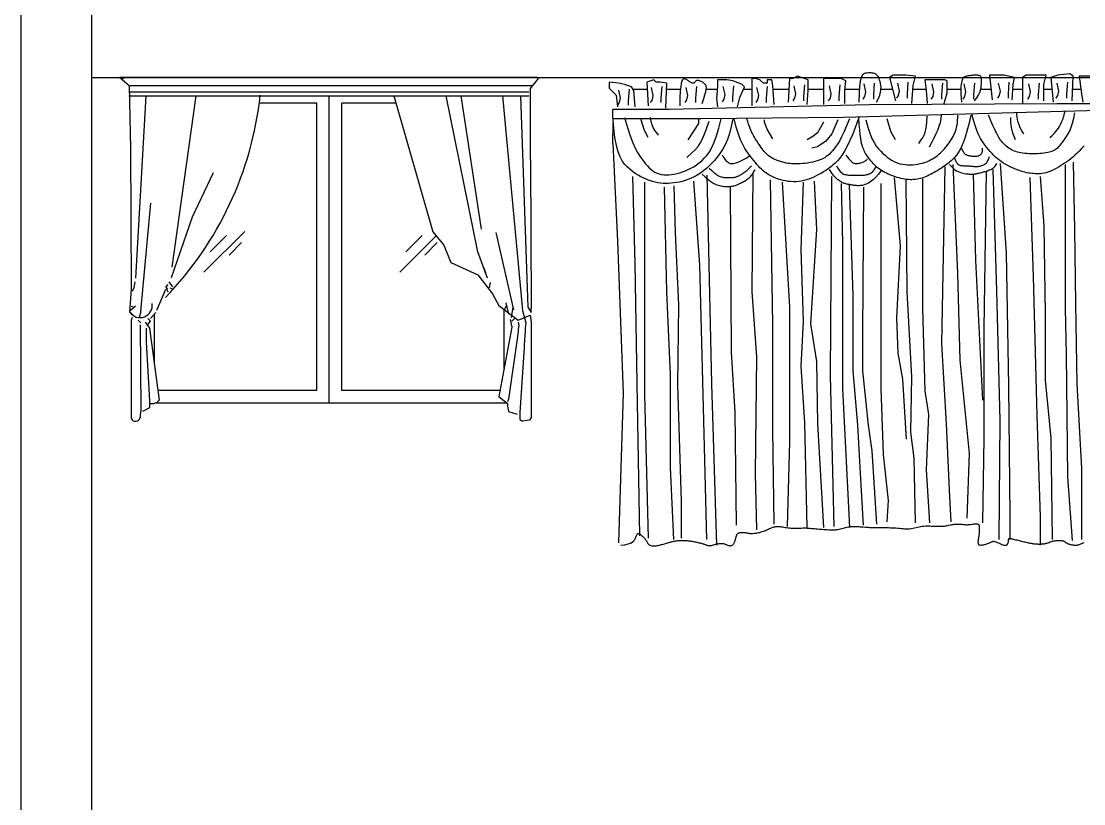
# Model space of a CAD drawing. Header units: inches. Extents: x 8.9 to 51.4, y 16 to 40.8.
# Drawn here: x 30.36 to 35.47, y 24.83 to 28.59 of the extents above; entities that cross this region are included whole.
import ezdxf

# ---------------------------------------------------------------- set-up
doc = ezdxf.new("R2010")
doc.units = ezdxf.units.IN
doc.header["$MEASUREMENT"] = 0
for name, color, linetype in [('02', 2, 'Continuous'), ('1', 1, 'Continuous'), ('4', 4, 'Continuous'), ('kadrbm', 4, 'Continuous')]:
    doc.layers.add(name, color=color, linetype=linetype)

# ---------------------------------------------------------------- blocks, each defined once
blk = doc.blocks.new('kadrbm')
at = {"layer": 'kadrbm', "color": 4}
blk.add_lwpolyline([(0, 0), (0, 24.7972), (21, 24.7972), (21, 0), (0, 0)], close=True, dxfattribs=at)
blk.add_lwpolyline([(20.6631, 0.3257), (20.6631, 24.4603), (0.3369, 24.4603), (0.3369, 0.3257), (20.6631, 0.3257)], dxfattribs=at)

msp = doc.modelspace()

# ---------------------------------------------------------------- linework, layer by layer
at = {"layer": '02'}
for p, q in [((32.8406, 28.3179), (30.8346, 28.3179)), ((30.8346, 28.3179), (30.8797, 28.2784)), ((30.8556, 28.3179), (30.8472, 28.3095)), ((30.8797, 28.2787), (30.8851, 27.9769)), ((32.8061, 28.2648), (32.807, 27.9222)), ((30.959, 28.2296), (30.9104, 27.3538)), ((31.0863, 27.4063), (31.2014, 28.2296)), ((31.7811, 28.1941), (31.5046, 28.1941)), ((31.7811, 26.8141), (31.7811, 28.1941)), ((31.8411, 26.7541), (31.8411, 28.2296)), ((31.9011, 26.8141), (31.9011, 28.1941)), ((32.1613, 28.1941), (31.9011, 28.1941)), ((32.1509, 28.2301), (32.339, 27.5762)), ((32.5544, 27.4801), (32.4031, 28.2296)), ((32.4733, 28.2296), (32.5712, 27.5896)), ((32.6736, 28.2296), (32.7691, 27.1981)), ((32.7591, 28.2296), (32.7943, 27.2149)), ((30.8861, 27.981), (30.8893, 27.3033)), ((32.8083, 27.9224), (32.8112, 27.2107)), ((31.184, 27.6485), (31.285, 27.8609)), ((30.9356, 27.1939), (30.9838, 27.7137)), ((31.083, 27.358), (31.184, 27.6485)), ((31.2388, 27.3821), (31.4344, 27.5776)), ((32.339, 27.5762), (32.3916, 27.5123)), ((32.727, 27.2023), (32.6428, 27.5727)), ((31.2689, 27.4799), (31.3466, 27.5581)), ((31.3592, 27.4648), (31.4194, 27.525)), ((32.1794, 27.3821), (32.3546, 27.5572)), ((32.2095, 27.4799), (32.2872, 27.5581)), ((32.2998, 27.4648), (32.3601, 27.525)), ((32.3916, 27.5123), (32.4255, 27.4296)), ((32.6007, 27.3538), (32.5544, 27.4801)), ((32.4255, 27.4296), (32.5544, 27.3707)), ((32.5544, 27.3707), (32.6259, 27.2781)), ((32.5838, 27.4044), (32.5923, 27.3791)), ((30.9061, 27.337), (30.9019, 27.3075)), ((31.0577, 27.3117), (31.0661, 27.3244)), ((31.0703, 27.337), (31.0872, 27.3117)), ((32.6133, 27.3328), (32.6091, 27.3075)), ((30.8893, 27.3033), (30.8809, 27.1896)), ((30.9019, 27.3075), (30.8935, 27.2907)), ((31.0535, 27.2991), (31.0114, 27.1981)), ((31.0661, 27.2865), (31.0577, 27.3117)), ((31.0577, 27.3117), (31.0619, 27.3033)), ((31.0745, 27.3075), (31.0872, 27.3033)), ((32.6259, 27.2781), (32.6554, 27.2233)), ((30.9104, 27.2191), (30.8851, 27.1981)), ((30.8893, 27.2191), (30.9019, 27.2149)), ((32.6554, 27.2233), (32.748, 27.1518)), ((32.6933, 27.2233), (32.6807, 27.2023)), ((32.6891, 27.236), (32.7017, 27.1812)), ((32.7228, 27.2149), (32.7143, 27.1644)), ((32.7943, 27.2149), (32.8112, 27.1896)), ((30.8851, 27.1896), (30.8977, 27.177)), ((30.8935, 27.1644), (30.8893, 27.1518)), ((30.9356, 27.1939), (30.9272, 27.1644)), ((31.0072, 27.1896), (30.9819, 27.1602)), ((31.0011, 26.9394), (31.0011, 27.1826)), ((32.6811, 26.921), (32.6811, 27.2035)), ((32.748, 27.1518), (32.807, 27.177)), ((32.7691, 27.1981), (32.7859, 27.1391)), ((32.807, 27.177), (32.8112, 27.1433)), ((32.8112, 27.1896), (32.8112, 27.2107)), ((30.8893, 27.1518), (30.8893, 26.6803)), ((30.923, 27.1518), (30.9356, 27.1391)), ((30.9314, 27.1307), (30.9356, 26.7181)), ((30.9567, 27.1433), (30.9777, 27.1139)), ((30.9609, 27.1139), (30.9609, 27.0465)), ((30.9651, 27.1265), (30.9819, 27.1476)), ((30.9819, 27.1476), (30.9693, 27.1602)), ((30.9777, 27.1139), (31.024, 26.7687)), ((32.7185, 27.1181), (32.6554, 26.7855)), ((32.7101, 27.156), (32.7185, 27.1181)), ((32.7312, 27.1602), (32.7185, 27.1476)), ((32.748, 27.1433), (32.7522, 27.1265)), ((32.7522, 27.1265), (32.748, 27.1097)), ((32.7859, 27.1391), (32.7817, 27.1139)), ((32.7817, 27.1139), (32.7817, 27.1012)), ((32.8112, 27.1433), (32.8112, 26.6845)), ((32.748, 27.097), (32.7017, 26.7729)), ((32.748, 27.1097), (32.748, 27.097)), ((32.7817, 27.1012), (32.7775, 27.0339)), ((30.9609, 27.0465), (30.9777, 26.7645)), ((32.7775, 27.0213), (32.7564, 26.7097)), ((32.7775, 27.0339), (32.7775, 27.0213)), ((31.7811, 26.8141), (31.0179, 26.8141)), ((32.6608, 26.8141), (31.9011, 26.8141)), ((30.9777, 26.7645), (30.9777, 26.7308)), ((31.0114, 26.756), (30.9988, 26.7518)), ((31.024, 26.7687), (31.0114, 26.756)), ((32.6554, 26.7855), (32.6975, 26.7518)), ((32.7017, 26.7729), (32.6975, 26.7602)), ((30.9356, 26.7181), (30.9314, 26.6971)), ((30.9777, 26.7308), (30.944, 26.7139)), ((30.9819, 26.7518), (30.9988, 26.7518)), ((32.6947, 26.7541), (31.0055, 26.7541)), ((32.6975, 26.7518), (32.6975, 26.7392)), ((32.6975, 26.7392), (32.7017, 26.7139)), ((32.7017, 26.7139), (32.7438, 26.7013)), ((32.7564, 26.7097), (32.7564, 26.6761)), ((30.9314, 26.6971), (30.9314, 26.6845)), ((32.7564, 26.6761), (32.7691, 26.6676)), ((32.8027, 26.6718), (32.7691, 26.6676)), ((32.8112, 26.6845), (32.8027, 26.6718))]:
    msp.add_line(p, q, dxfattribs=at)
for points in [[(32.8444, 28.3127), (32.8051, 28.2638)], [(34.4091, 28.2864), (34.4176, 28.2481), (34.4133, 28.2268), (34.4048, 28.2141)], [(34.4601, 28.2906), (34.4559, 28.2353), (34.4559, 28.2141)], [(34.5708, 28.2906), (34.5793, 28.2523), (34.575, 28.2311), (34.5665, 28.2183)], [(34.6218, 28.2949), (34.6176, 28.2396), (34.6176, 28.2183)], [(34.7367, 28.2864), (34.7452, 28.2481), (34.741, 28.2268), (34.7324, 28.2141)], [(34.7878, 28.2906), (34.7835, 28.2353), (34.7835, 28.2141)], [(34.8899, 28.2864), (34.8984, 28.2481), (34.8941, 28.2268), (34.8856, 28.2141)], [(34.9409, 28.2906), (34.9367, 28.2353), (34.9367, 28.2141)], [(35.0558, 28.2906), (35.0643, 28.2523), (35.0601, 28.2311), (35.0516, 28.2183)], [(35.1069, 28.2949), (35.1026, 28.2396), (35.1026, 28.2183)], [(35.2005, 28.2864), (35.209, 28.2481), (35.2047, 28.2268), (35.1962, 28.2141)], [(35.2515, 28.2906), (35.2473, 28.2353), (35.2473, 28.2141)], [(35.3366, 28.2906), (35.3451, 28.2523), (35.3409, 28.2311), (35.3324, 28.2183)], [(35.3877, 28.2949), (35.3834, 28.2396), (35.3834, 28.2183)], [(30.8784, 28.2492), (32.8006, 28.2492)], [(30.8835, 28.2784), (32.8168, 28.2784)], [(33.2305, 28.2566), (33.239, 28.2183), (33.2347, 28.1971), (33.2262, 28.1843)], [(33.2815, 28.2608), (33.2773, 28.2056), (33.2773, 28.1843)], [(33.3009, 28.2613), (33.3686, 28.2613)], [(33.3879, 28.2694), (33.3964, 28.2311), (33.3922, 28.2098), (33.3836, 28.1971)], [(33.439, 28.2736), (33.4347, 28.2183), (33.4347, 28.1971)], [(33.4618, 28.2613), (33.5282, 28.2613)], [(33.5538, 28.2694), (33.5624, 28.2311), (33.5581, 28.2098), (33.5496, 28.1971)], [(33.6049, 28.2736), (33.6006, 28.2183), (33.6006, 28.1971)], [(33.6522, 28.2613), (33.7055, 28.2613)], [(33.7325, 28.2736), (33.7411, 28.2353), (33.7368, 28.2141), (33.7283, 28.2013)], [(33.7836, 28.2779), (33.7793, 28.2226), (33.7793, 28.2013)], [(33.8318, 28.2613), (33.8708, 28.2613)], [(33.8942, 28.2694), (33.9027, 28.2311), (33.8985, 28.2098), (33.89, 28.1971)], [(33.9453, 28.2736), (33.941, 28.2183), (33.941, 28.1971)], [(33.9737, 28.2613), (34.0494, 28.2613)], [(34.0729, 28.2779), (34.0814, 28.2396), (34.0772, 28.2183), (34.0687, 28.2056)], [(34.124, 28.2821), (34.1197, 28.2268), (34.1197, 28.2056)], [(34.1425, 28.2613), (34.2161, 28.2613)], [(34.2431, 28.2779), (34.2516, 28.2396), (34.2474, 28.2183), (34.2389, 28.2056)], [(34.2942, 28.2821), (34.2899, 28.2268), (34.2899, 28.2056)], [(34.3187, 28.2613), (34.3879, 28.2613)], [(34.4921, 28.2613), (34.5473, 28.2613)], [(34.6452, 28.2613), (34.708, 28.2613)], [(34.8105, 28.2613), (34.8754, 28.2613)], [(34.9713, 28.2613), (35.0208, 28.2613)], [(35.1258, 28.2613), (35.1728, 28.2613)], [(35.2747, 28.2613), (35.314, 28.2613)], [(35.4132, 28.2613), (35.4528, 28.2613)], [(30.8784, 28.2296), (32.8006, 28.2296)], [(34.7256, 27.9841), (34.7361, 28.005), (34.7464, 28.0254), (34.7559, 28.0453), (34.7645, 28.0647), (34.7717, 28.0835), (34.7773, 28.1018), (34.7809, 28.1196), (34.7822, 28.1368)], [(35.1785, 28.0463), (35.1689, 28.0611), (35.1612, 28.0757), (35.1553, 28.09), (35.1509, 28.1036), (35.1478, 28.1164), (35.1458, 28.1282), (35.1448, 28.1389), (35.1445, 28.1481)], [(35.303, 28.0293), (35.3147, 28.0395), (35.3245, 28.0491), (35.3327, 28.0579), (35.3394, 28.0663), (35.345, 28.0741), (35.3496, 28.0816), (35.3534, 28.0888), (35.3568, 28.0958), (35.3598, 28.1026), (35.3627, 28.1094), (35.3653, 28.1163), (35.3677, 28.1232), (35.3701, 28.1303), (35.3723, 28.1378), (35.3745, 28.1456), (35.3766, 28.1538)], [(33.3726, 28.0293), (33.3556, 28.0633), (33.3386, 28.1198)], [(33.4236, 28.0406), (33.4142, 28.0519), (33.407, 28.0611), (33.4016, 28.069), (33.3974, 28.0767), (33.394, 28.0852), (33.3909, 28.0955), (33.3877, 28.1086), (33.3839, 28.1255)], [(33.5594, 27.9331), (33.5819, 27.9539), (33.5993, 27.9709), (33.6129, 27.9861), (33.6238, 28.0017), (33.6334, 28.0197), (33.643, 28.0421), (33.6538, 28.0711), (33.667, 28.1085)], [(33.5651, 28.018), (33.616, 28.0972), (33.616, 28.1198)], [(33.9727, 28.0237), (33.9444, 28.0689), (33.933, 28.1029), (33.933, 28.1142)], [(34.2161, 28.1029), (34.1878, 28.052), (34.1651, 28.035), (34.1368, 28.018)], [(34.284, 28.1142), (34.2557, 28.0463), (34.2274, 28.0123), (34.1878, 27.9841), (34.1595, 27.9784)], [(34.5614, 28.018), (34.5388, 28.0576), (34.5218, 28.1198)], [(34.6746, 28.001), (34.6858, 28.018), (34.6944, 28.0317), (34.7006, 28.0437), (34.7051, 28.0555), (34.7082, 28.0686), (34.7105, 28.0846), (34.7123, 28.1049), (34.7143, 28.1312)], [(35.1388, 28.018), (35.1314, 28.0345), (35.1257, 28.0499), (35.1217, 28.0644), (35.119, 28.0781), (35.1174, 28.091), (35.1165, 28.1031), (35.1162, 28.1146), (35.1162, 28.1255)], [(33.8594, 27.9388), (33.8456, 27.9309), (33.8337, 27.9243), (33.8234, 27.9188), (33.8145, 27.9143), (33.8068, 27.9107), (33.8001, 27.908), (33.7942, 27.9059), (33.7887, 27.9044), (33.7835, 27.9034), (33.7786, 27.9029), (33.7739, 27.903), (33.7694, 27.9036), (33.7651, 27.9048), (33.761, 27.9067), (33.7571, 27.9092), (33.7533, 27.9124), (33.7497, 27.9162), (33.7462, 27.9206), (33.7428, 27.9252), (33.7397, 27.9298), (33.7367, 27.9343), (33.734, 27.9384), (33.7315, 27.9418), (33.7292, 27.9444)], [(34.3236, 27.9444), (34.3315, 27.9347), (34.3382, 27.9267), (34.3441, 27.9203), (34.3492, 27.9152), (34.3538, 27.9113), (34.3581, 27.9084), (34.3623, 27.9065), (34.3666, 27.9053), (34.3711, 27.9047), (34.3759, 27.9046), (34.3809, 27.905), (34.3859, 27.9057), (34.3909, 27.9068), (34.3959, 27.9082), (34.4007, 27.9097), (34.4053, 27.9114), (34.4095, 27.9133), (34.4134, 27.9151), (34.4169, 27.9171), (34.4198, 27.9191), (34.4222, 27.9212), (34.424, 27.9232), (34.4252, 27.9254), (34.4255, 27.9275)], [(34.8445, 27.9331), (34.8487, 27.9218), (34.853, 27.913), (34.8572, 27.9065), (34.8616, 27.9018), (34.8659, 27.8987), (34.8703, 27.8967), (34.8748, 27.8956), (34.8794, 27.8949), (34.884, 27.8945), (34.8887, 27.8941), (34.8935, 27.8938), (34.8984, 27.8936), (34.9032, 27.8934), (34.9082, 27.8931), (34.9131, 27.8929), (34.918, 27.8926), (34.923, 27.8922), (34.928, 27.8918), (34.9329, 27.8913), (34.9379, 27.8909), (34.9428, 27.8906), (34.9478, 27.8905), (34.9527, 27.8905), (34.9577, 27.8907), (34.9626, 27.8912), (34.9675, 27.8919), (34.9723, 27.893), (34.977, 27.8943), (34.9815, 27.896), (34.9858, 27.898), (34.9898, 27.9003), (34.9935, 27.903), (34.9969, 27.906), (35, 27.9093), (35.0027, 27.9131), (35.0053, 27.9173), (35.0077, 27.922), (35.01, 27.9271), (35.0122, 27.9327), (35.0143, 27.9388)], [(34.8784, 27.9784), (34.8825, 27.9689), (34.8864, 27.9616), (34.8901, 27.956), (34.8936, 27.9519), (34.8969, 27.9491), (34.9001, 27.9472), (34.9032, 27.9459), (34.9063, 27.9449), (34.9092, 27.9441), (34.9122, 27.9432), (34.9152, 27.9425), (34.9182, 27.9418), (34.9213, 27.9412), (34.9245, 27.9406), (34.9278, 27.9401), (34.9313, 27.9397), (34.9349, 27.9394), (34.9386, 27.9392), (34.9424, 27.9392), (34.9462, 27.9393), (34.95, 27.9395), (34.9537, 27.94), (34.9572, 27.9407), (34.9605, 27.9416), (34.9636, 27.9428), (34.9663, 27.9442), (34.9689, 27.9459), (34.9711, 27.9478), (34.9731, 27.9499), (34.9748, 27.9522), (34.9763, 27.9546), (34.9775, 27.9572), (34.9784, 27.9599), (34.9791, 27.9627), (34.9796, 27.9655), (34.98, 27.9683), (34.9802, 27.9711), (34.9803, 27.9737), (34.9803, 27.9761), (34.9803, 27.9784)], [(33.667, 27.8822), (33.6788, 27.8708), (33.689, 27.8617), (33.6978, 27.8546), (33.7054, 27.8493), (33.7119, 27.8455), (33.7177, 27.8428), (33.723, 27.841), (33.7278, 27.8398), (33.7325, 27.8388), (33.7371, 27.8381), (33.7416, 27.8376), (33.7459, 27.8373), (33.7502, 27.8371), (33.7543, 27.837), (33.7583, 27.8369), (33.7623, 27.8369), (33.7661, 27.8369), (33.7699, 27.837), (33.7735, 27.837), (33.7771, 27.8372), (33.7806, 27.8374), (33.784, 27.8377), (33.7873, 27.8382), (33.7906, 27.8388), (33.7937, 27.8396), (33.7968, 27.8406), (33.7998, 27.8417), (33.8028, 27.843), (33.8058, 27.8443), (33.8089, 27.8459), (33.812, 27.8475), (33.8151, 27.8492), (33.8183, 27.851), (33.8216, 27.8529), (33.8251, 27.855), (33.8285, 27.8572), (33.8321, 27.8596), (33.8358, 27.8622), (33.8396, 27.865), (33.8434, 27.8681), (33.8473, 27.8714), (33.8513, 27.8748), (33.8551, 27.8784), (33.8589, 27.8819), (33.8624, 27.8852), (33.8656, 27.8884), (33.8684, 27.8912), (33.8708, 27.8935)], [(34.2784, 27.8935), (34.2846, 27.8821), (34.2906, 27.873), (34.2963, 27.8659), (34.3019, 27.8606), (34.3072, 27.8568), (34.3124, 27.8541), (34.3174, 27.8523), (34.3222, 27.8511), (34.3269, 27.8502), (34.3315, 27.8495), (34.336, 27.849), (34.3405, 27.8486), (34.3448, 27.8484), (34.3491, 27.8483), (34.3534, 27.8483), (34.3576, 27.8483), (34.3619, 27.8483), (34.3661, 27.8483), (34.3704, 27.8483), (34.3746, 27.8483), (34.3788, 27.8483), (34.3831, 27.8483), (34.3873, 27.8483), (34.3916, 27.8483), (34.3958, 27.8483), (34.4001, 27.8483), (34.4045, 27.8485), (34.4089, 27.8488), (34.4135, 27.8493), (34.4182, 27.85), (34.4232, 27.8511), (34.4284, 27.8525), (34.4338, 27.8543), (34.4394, 27.8567), (34.445, 27.8599), (34.4507, 27.864), (34.4562, 27.8692), (34.4614, 27.8758), (34.4663, 27.8838), (34.4708, 27.8935)], [(34.7992, 27.8879), (34.7822, 27.0392), (34.8048, 26.6544), (34.8218, 26.3036), (34.8275, 26.1848)], [(34.8218, 27.8992), (34.8303, 27.8895), (34.8387, 27.8814), (34.8471, 27.8749), (34.8553, 27.8697), (34.8633, 27.8655), (34.8712, 27.8624), (34.8787, 27.86), (34.886, 27.8582), (34.8929, 27.8568), (34.8994, 27.8557), (34.9055, 27.855), (34.9111, 27.8544), (34.9162, 27.8541), (34.9209, 27.854), (34.9249, 27.8539), (34.9284, 27.8539), (34.9313, 27.8539), (34.9337, 27.8539), (34.9357, 27.854), (34.9375, 27.854), (34.9391, 27.8541), (34.9408, 27.8543), (34.9425, 27.8545), (34.9445, 27.8549), (34.9468, 27.8553), (34.9494, 27.8557), (34.9523, 27.8563), (34.9556, 27.857), (34.959, 27.8577), (34.9628, 27.8586), (34.9667, 27.8595), (34.9709, 27.8605), (34.9752, 27.8616), (34.9797, 27.8628), (34.9843, 27.8641), (34.9891, 27.8655), (34.994, 27.8669), (34.9989, 27.8685), (35.004, 27.8701), (35.0091, 27.8718), (35.0142, 27.8737), (35.0194, 27.8758), (35.0245, 27.8784), (35.0296, 27.8816), (35.0345, 27.8857), (35.0393, 27.8908), (35.0439, 27.8971), (35.0483, 27.9048)], [(34.9067, 26.2018), (34.918, 26.5129), (34.8728, 26.9599), (34.8614, 27.3786), (34.8388, 27.8992)], [(35.0652, 27.9048), (35.0935, 27.4748), (35.1049, 26.8355), (35.1105, 26.2131), (35.1105, 26.0999)], [(35.3766, 27.8992), (35.3766, 27.2089), (35.3822, 26.9882), (35.3879, 26.3998), (35.4106, 26.0942)], [(35.4162, 27.9105), (35.4219, 27.588), (35.4275, 27.2315), (35.4332, 26.8468), (35.4558, 26.4394), (35.4558, 26.0999)], [(33.333, 26.1169), (33.3217, 26.7562), (33.3103, 27.4239), (33.299, 27.8426)], [(33.633, 27.8539), (33.647, 27.8405), (33.6593, 27.8296), (33.6702, 27.821), (33.6798, 27.8144), (33.6884, 27.8093), (33.6961, 27.8056), (33.7032, 27.8028), (33.7099, 27.8006), (33.7163, 27.7988), (33.7226, 27.7973), (33.7286, 27.7961), (33.7344, 27.7952), (33.74, 27.7944), (33.7454, 27.7939), (33.7506, 27.7937), (33.7557, 27.7936), (33.7605, 27.7937), (33.7652, 27.7939), (33.7698, 27.7944), (33.7743, 27.795), (33.7787, 27.7958), (33.783, 27.7967), (33.7873, 27.7979), (33.7915, 27.7992), (33.7958, 27.8007), (33.8, 27.8024), (33.8043, 27.8042), (33.8086, 27.8062), (33.813, 27.8083), (33.8174, 27.8105), (33.8219, 27.8128), (33.8264, 27.8153), (33.8311, 27.8178), (33.8358, 27.8204), (33.8404, 27.8232), (33.8451, 27.8262), (33.8497, 27.8293), (33.8542, 27.8327), (33.8586, 27.8363), (33.8628, 27.8402), (33.8667, 27.8445), (33.8704, 27.8489), (33.8739, 27.8535), (33.8772, 27.8582), (33.8802, 27.8629), (33.883, 27.8676), (33.8855, 27.8722), (33.8878, 27.8765)], [(33.6557, 27.8483), (33.6783, 26.8468), (33.7009, 26.0716)], [(33.8764, 27.8596), (33.8708, 27.2881), (33.8934, 26.9769), (33.8878, 26.4168), (33.8934, 26.1452)], [(34.4935, 27.8709), (34.4794, 27.8536), (34.4668, 27.8396), (34.4555, 27.8285), (34.4454, 27.82), (34.4363, 27.8135), (34.4282, 27.8088), (34.4209, 27.8054), (34.4142, 27.803), (34.4081, 27.8011), (34.4025, 27.7997), (34.3972, 27.7988), (34.3923, 27.7982), (34.3876, 27.7979), (34.3832, 27.7978), (34.3789, 27.798), (34.3746, 27.7983), (34.3704, 27.7987), (34.3661, 27.7991), (34.3619, 27.7997), (34.3577, 27.8003), (34.3536, 27.8009), (34.3495, 27.8016), (34.3455, 27.8023), (34.3416, 27.803), (34.3377, 27.8037), (34.334, 27.8044), (34.3302, 27.8052), (34.3266, 27.8061), (34.323, 27.807), (34.3194, 27.808), (34.3159, 27.8092), (34.3123, 27.8105), (34.3088, 27.812), (34.3052, 27.8137), (34.3017, 27.8156), (34.2981, 27.8177), (34.2944, 27.8201), (34.2907, 27.8226), (34.2869, 27.8254), (34.2831, 27.8285), (34.2791, 27.8318), (34.275, 27.8356), (34.2708, 27.8399), (34.2662, 27.8451), (34.2614, 27.8511), (34.2561, 27.8583), (34.2505, 27.8667), (34.2444, 27.8765)], [(34.267, 26.1621), (34.2501, 26.8864), (34.2557, 27.8426)], [(34.5557, 27.8369), (34.5841, 27.5088), (34.5671, 27.1636), (34.5727, 26.9939), (34.5954, 26.8694), (34.6124, 26.5808)], [(34.6916, 27.8313), (34.6916, 27.2089), (34.7029, 26.8128), (34.7199, 26.6997), (34.7086, 26.4337), (34.7256, 26.1791)], [(34.935, 27.8539), (34.9464, 27.4409), (34.9803, 26.7676)], [(34.9973, 27.8652), (34.986, 27.1127), (34.986, 26.5865), (34.9803, 26.1791)], [(35.0596, 26.0999), (35.0652, 26.6714), (35.0483, 27.2938), (35.0313, 27.8765)], [(35.2068, 27.8369), (35.2237, 27.3617), (35.2407, 26.694), (35.2577, 26.2074), (35.2577, 26.0716)], [(35.2577, 27.8426), (35.2747, 27.605), (35.2804, 27.1806), (35.2804, 26.8637), (35.3087, 26.5865), (35.3143, 26.0999)], [(33.3556, 27.8143), (33.3556, 26.7959), (33.3726, 26.1056)], [(33.4971, 26.0999), (33.4802, 26.445), (33.4802, 26.892), (33.4632, 27.2881), (33.4519, 27.7917)], [(33.4971, 27.7973), (33.5028, 27.571), (33.5198, 27.2259), (33.5141, 26.8411), (33.5311, 26.281), (33.5311, 26.1056)], [(33.6557, 26.0999), (33.6387, 26.7336), (33.6217, 27.4182), (33.5934, 27.82)], [(33.7972, 26.1678), (33.7915, 26.711), (33.7745, 26.9995), (33.7689, 27.7917)], [(33.9783, 26.1735), (33.9727, 26.6261), (33.9727, 27.1297), (33.9613, 27.8256)], [(34.018, 27.8143), (34.0519, 27.2146), (34.0519, 26.5695), (34.0406, 26.1621)], [(34.1368, 26.1565), (34.1255, 26.6601), (34.1085, 26.9316), (34.1199, 27.1467), (34.1085, 27.4918), (34.1199, 27.8143)], [(34.1708, 27.82), (34.1821, 27.588), (34.1538, 27.1353), (34.1821, 26.9543), (34.1878, 26.6544), (34.2161, 26.1565)], [(34.301, 27.8087), (34.3067, 27.5201), (34.3067, 26.8241), (34.3406, 26.1565)], [(34.4086, 26.1678), (34.3972, 26.3602), (34.3803, 26.6487), (34.3576, 26.909), (34.3576, 27.2711), (34.3406, 27.803)], [(34.4086, 27.7917), (34.4029, 27.0844), (34.4029, 26.909), (34.4312, 26.6487), (34.4482, 26.5243), (34.4708, 26.1735)], [(34.5218, 26.1848), (34.5274, 26.2866), (34.5048, 26.5073), (34.4935, 26.8241), (34.4935, 27.8087)], [(34.6576, 26.1791), (34.652, 26.4903), (34.635, 26.6148), (34.6407, 26.8807), (34.618, 27.2881), (34.6124, 27.8256)]]:
    msp.add_lwpolyline(points, dxfattribs=at)
for centre, radius, start, end in [((29.8648, 28.4115), 1.6541, 315.9396, 353.7791), ((30.9314, 27.2233), 0.0589, 213.6901, 8.1301), ((30.9097, 26.6885), 0.022, 201.9711, 349.4501)]:
    msp.add_arc(centre, radius, start, end, dxfattribs=at)
at = {"layer": '1'}
for points in [[(34.4708, 28.1991), (34.4799, 28.2171), (34.4862, 28.2332), (34.4901, 28.2475), (34.4921, 28.2602), (34.4924, 28.2715), (34.4915, 28.2814), (34.4899, 28.2902), (34.4878, 28.2981), (34.4857, 28.3051), (34.4835, 28.3114), (34.4811, 28.3169), (34.4786, 28.3218), (34.4758, 28.326), (34.4727, 28.3295), (34.4692, 28.3325), (34.4652, 28.3349), (34.4607, 28.3367), (34.4557, 28.3381), (34.4503, 28.339), (34.4447, 28.3395), (34.4387, 28.3395), (34.4325, 28.3392), (34.4262, 28.3386), (34.4199, 28.3377), (34.4135, 28.3363), (34.4074, 28.3331), (34.4017, 28.3269), (34.3965, 28.3161), (34.3922, 28.2994), (34.3888, 28.2752), (34.3867, 28.2423), (34.3859, 28.1991)], [(33.3103, 28.1764), (33.3047, 28.2556), (33.2934, 28.2726), (33.2594, 28.2839), (33.2311, 28.2896), (33.1858, 28.2952), (33.1858, 28.267), (33.2198, 28.233), (33.2254, 28.1764)], [(33.4575, 28.1708), (33.4632, 28.2896), (33.4292, 28.2952), (33.4122, 28.2952), (33.4009, 28.3066), (33.3669, 28.2952), (33.3726, 28.1821)], [(33.633, 28.1934), (33.6405, 28.2163), (33.646, 28.2346), (33.6498, 28.2488), (33.652, 28.2597), (33.6528, 28.2678), (33.6525, 28.2738), (33.6512, 28.2783), (33.649, 28.282), (33.6463, 28.2855), (33.643, 28.2887), (33.6394, 28.2917), (33.6355, 28.2944), (33.6315, 28.2968), (33.6274, 28.2989), (33.6235, 28.3006), (33.6198, 28.3019), (33.6164, 28.3027), (33.6134, 28.3031), (33.6107, 28.3032), (33.6082, 28.3029), (33.6061, 28.3023), (33.6041, 28.3015), (33.6024, 28.3003), (33.6009, 28.299), (33.5996, 28.2975), (33.5984, 28.296), (33.5972, 28.2944), (33.596, 28.2929), (33.5947, 28.2916), (33.5932, 28.2905), (33.5916, 28.2898), (33.5896, 28.2896), (33.5873, 28.2898), (33.5847, 28.2906), (33.5819, 28.2917), (33.579, 28.2931), (33.576, 28.2948), (33.5729, 28.2968), (33.5699, 28.2988), (33.567, 28.3009), (33.5642, 28.303), (33.5616, 28.305), (33.559, 28.3069), (33.5565, 28.3085), (33.5539, 28.3098), (33.5512, 28.3107), (33.5483, 28.311), (33.5453, 28.3108), (33.542, 28.3097), (33.5386, 28.3068), (33.5353, 28.3008), (33.5322, 28.2905), (33.5295, 28.2747), (33.5274, 28.2521), (33.526, 28.2217), (33.5255, 28.1821)], [(33.8028, 28.1764), (33.8142, 28.2217), (33.8368, 28.2726), (33.8255, 28.2839), (33.7972, 28.2952), (33.7802, 28.3009), (33.7519, 28.3066), (33.7066, 28.3066), (33.7066, 28.2726), (33.7009, 28.216), (33.7066, 28.1764)], [(33.9783, 28.1877), (33.9727, 28.2783), (33.967, 28.3066), (33.9444, 28.3066), (33.9444, 28.2896), (33.9274, 28.2896), (33.9104, 28.3066), (33.8878, 28.3122), (33.8708, 28.3122), (33.8708, 28.1821)], [(34.1368, 28.1877), (34.1425, 28.2556), (34.1425, 28.3066), (34.1085, 28.3179), (34.0915, 28.3235), (34.0689, 28.3122), (34.0519, 28.3122), (34.0463, 28.1991)], [(34.318, 28.1934), (34.318, 28.2556), (34.3236, 28.3009), (34.301, 28.3122), (34.2161, 28.3122), (34.2161, 28.1877)], [(34.6407, 28.1934), (34.6463, 28.2783), (34.6576, 28.3235), (34.6124, 28.3292), (34.5501, 28.3292), (34.5331, 28.3179), (34.5614, 28.2047)], [(34.7935, 28.1877), (34.8105, 28.2443), (34.8105, 28.3009), (34.7992, 28.3066), (34.7029, 28.3066), (34.7086, 28.2556), (34.7143, 28.1934)], [(34.9407, 28.2047), (34.9519, 28.2192), (34.9603, 28.2328), (34.9664, 28.2455), (34.9704, 28.2574), (34.9729, 28.2682), (34.9741, 28.2781), (34.9746, 28.287), (34.9747, 28.2948), (34.9746, 28.3015), (34.9746, 28.3072), (34.9743, 28.312), (34.9738, 28.3159), (34.973, 28.3192), (34.9719, 28.3218), (34.9702, 28.3238), (34.9681, 28.3254), (34.9653, 28.3267), (34.962, 28.3276), (34.9582, 28.3282), (34.954, 28.3286), (34.9495, 28.3288), (34.9448, 28.3287), (34.94, 28.3286), (34.935, 28.3283), (34.9301, 28.3279), (34.9252, 28.3274), (34.9204, 28.3268), (34.9157, 28.3261), (34.9112, 28.3254), (34.9069, 28.3245), (34.9029, 28.3236), (34.8992, 28.3226), (34.8958, 28.3215), (34.8928, 28.3201), (34.89, 28.3184), (34.8876, 28.3162), (34.8853, 28.3134), (34.8833, 28.3099), (34.8815, 28.3054), (34.8798, 28.3), (34.8783, 28.2933), (34.877, 28.2854), (34.876, 28.2759), (34.8754, 28.2647), (34.8753, 28.2516), (34.8757, 28.2364), (34.8767, 28.219), (34.8784, 28.1991)], [(35.1218, 28.2104), (35.1275, 28.2839), (35.1332, 28.3179), (35.0822, 28.3292), (35.0143, 28.3292), (35.0256, 28.2104)], [(35.2747, 28.2047), (35.2747, 28.2839), (35.286, 28.3292), (35.1898, 28.3292), (35.1728, 28.3179), (35.1728, 28.1934)], [(35.4106, 28.2047), (35.4162, 28.3235), (35.3992, 28.3349), (35.3426, 28.3292), (35.3087, 28.3179), (35.32, 28.1991)], [(35.5464, 28.1877), (35.5521, 28.2443), (35.586, 28.3179), (35.5691, 28.3235), (35.4445, 28.3235), (35.4558, 28.2387), (35.4615, 28.1991)], [(33.2084, 28.1651), (33.4745, 28.1651), (34.4369, 28.1877), (35.337, 28.1934), (35.5408, 28.1934)], [(33.2028, 28.1312), (33.2031, 28.166), (33.2084, 28.1651)], [(35.5408, 28.1595), (34.3123, 28.1255), (33.6273, 28.1198), (33.2028, 28.1198)], [(34.9237, 28.1368), (34.9136, 28.0942), (34.9044, 28.0592), (34.896, 28.0307), (34.8883, 28.0079), (34.8811, 27.9897), (34.8744, 27.9753), (34.8678, 27.9637), (34.8614, 27.9539), (34.8551, 27.9451), (34.8486, 27.9371), (34.8421, 27.9298), (34.8355, 27.923), (34.8287, 27.9167), (34.8216, 27.9106), (34.8143, 27.9049), (34.8067, 27.8992), (34.7988, 27.8935), (34.7905, 27.8879), (34.7821, 27.8824), (34.7735, 27.8769), (34.7648, 27.8716), (34.756, 27.8664), (34.7474, 27.8615), (34.7388, 27.8567), (34.7304, 27.8523), (34.7221, 27.8481), (34.714, 27.8442), (34.7059, 27.8407), (34.6978, 27.8375), (34.6898, 27.8347), (34.6818, 27.8323), (34.6737, 27.8303), (34.6655, 27.8288), (34.6572, 27.8277), (34.6489, 27.827), (34.6404, 27.8267), (34.6319, 27.8268), (34.6233, 27.8273), (34.6146, 27.8282), (34.6058, 27.8294), (34.5969, 27.831), (34.5879, 27.8329), (34.579, 27.8351), (34.57, 27.8377), (34.5611, 27.8404), (34.5523, 27.8435), (34.5436, 27.8467), (34.535, 27.8501), (34.5266, 27.8538), (34.5184, 27.8576), (34.5104, 27.8616), (34.5026, 27.8659), (34.495, 27.8705), (34.4876, 27.8753), (34.4805, 27.8805), (34.4737, 27.886), (34.4671, 27.8918), (34.4608, 27.8979), (34.4547, 27.9042), (34.449, 27.9106), (34.4436, 27.9171), (34.4385, 27.9235), (34.4337, 27.9298), (34.4293, 27.936), (34.4252, 27.9419), (34.4215, 27.9476), (34.418, 27.9533), (34.4148, 27.959), (34.4118, 27.9649), (34.409, 27.971), (34.4064, 27.9775), (34.4038, 27.9845), (34.4014, 27.9922), (34.3991, 28.0012), (34.3968, 28.0123), (34.3945, 28.0262), (34.3923, 28.0437), (34.3902, 28.0656), (34.388, 28.0926), (34.3859, 28.1255)], [(34.4199, 28.1142), (34.4288, 28.0791), (34.4383, 28.0496), (34.4483, 28.0251), (34.4587, 28.0049), (34.4694, 27.9883), (34.4802, 27.9746), (34.4909, 27.963), (34.5015, 27.9529), (34.5118, 27.9438), (34.5219, 27.9354), (34.5319, 27.9279), (34.5419, 27.9212), (34.552, 27.9154), (34.5623, 27.9104), (34.573, 27.9062), (34.5841, 27.903), (34.5956, 27.9006), (34.6076, 27.899), (34.6198, 27.8982), (34.6322, 27.8981), (34.6445, 27.8987), (34.6568, 27.8999), (34.6687, 27.9017), (34.6803, 27.9039), (34.6913, 27.9066), (34.7019, 27.9097), (34.712, 27.9133), (34.7216, 27.9172), (34.7307, 27.9216), (34.7395, 27.9263), (34.7478, 27.9314), (34.7558, 27.9369), (34.7634, 27.9427), (34.7707, 27.9489), (34.7776, 27.9553), (34.7843, 27.9619), (34.7907, 27.9687), (34.7969, 27.9756), (34.8029, 27.9826), (34.8086, 27.9897), (34.8142, 27.9968), (34.8195, 28.0039), (34.8247, 28.0112), (34.8296, 28.0186), (34.8342, 28.0262), (34.8386, 28.0341), (34.8426, 28.0424), (34.8463, 28.051), (34.8497, 28.0601), (34.8527, 28.0696), (34.8553, 28.0796), (34.8574, 28.09), (34.8592, 28.101), (34.8604, 28.1124), (34.8612, 28.1244), (34.8614, 28.1368)], [(35.468, 27.9894), (35.4563, 27.976), (35.4451, 27.9641), (35.4343, 27.9535), (35.424, 27.9438), (35.4139, 27.9351), (35.404, 27.9271), (35.3943, 27.9196), (35.3845, 27.9126), (35.3747, 27.9058), (35.3647, 27.8991), (35.3546, 27.8926), (35.3444, 27.8864), (35.3342, 27.8806), (35.3241, 27.8751), (35.3141, 27.8702), (35.3042, 27.866), (35.2945, 27.8624), (35.2851, 27.8596), (35.2759, 27.8575), (35.2669, 27.8561), (35.2582, 27.8552), (35.2496, 27.8548), (35.2412, 27.8548), (35.2329, 27.8552), (35.2247, 27.8558), (35.2166, 27.8566), (35.2085, 27.8576), (35.2003, 27.8589), (35.192, 27.8605), (35.1835, 27.8625), (35.1747, 27.8648), (35.1655, 27.8676), (35.1558, 27.8709), (35.1457, 27.8747), (35.1351, 27.879), (35.1243, 27.8837), (35.1134, 27.8889), (35.1024, 27.8945), (35.0916, 27.9005), (35.081, 27.9067), (35.0709, 27.9133), (35.0612, 27.9202), (35.052, 27.9274), (35.0431, 27.9351), (35.0343, 27.9433), (35.0257, 27.9522), (35.017, 27.9618), (35.0082, 27.9722), (34.9992, 27.9836), (34.9898, 27.996), (34.9803, 28.0098), (34.9708, 28.0254), (34.9614, 28.0431), (34.9525, 28.0632), (34.944, 28.0863), (34.9362, 28.1126), (34.9294, 28.1425)], [(35.4219, 28.1481), (35.417, 28.1206), (35.4111, 28.0971), (35.4044, 28.0772), (35.3972, 28.0605), (35.3897, 28.0464), (35.3823, 28.0346), (35.3751, 28.0245), (35.3686, 28.0156), (35.3628, 28.0077), (35.3576, 28.0006), (35.3529, 27.9942), (35.3485, 27.9885), (35.3441, 27.9833), (35.3396, 27.9787), (35.3348, 27.9746), (35.3294, 27.9709), (35.3234, 27.9675), (35.3167, 27.9645), (35.3094, 27.9618), (35.3016, 27.9594), (35.2932, 27.9574), (35.2843, 27.9556), (35.275, 27.9541), (35.2653, 27.9529), (35.2552, 27.952), (35.2449, 27.9513), (35.2344, 27.9509), (35.2239, 27.9508), (35.2134, 27.9509), (35.203, 27.9513), (35.1929, 27.952), (35.1832, 27.9529), (35.1738, 27.9541), (35.1649, 27.9556), (35.1564, 27.9574), (35.1483, 27.9594), (35.1405, 27.9618), (35.133, 27.9645), (35.1259, 27.9675), (35.119, 27.9709), (35.1124, 27.9746), (35.1061, 27.9786), (35.1001, 27.9829), (35.0944, 27.9874), (35.0889, 27.992), (35.0839, 27.9968), (35.0791, 28.0017), (35.0747, 28.0067), (35.0706, 28.0116), (35.0668, 28.0167), (35.0632, 28.0219), (35.0598, 28.0273), (35.0565, 28.0329), (35.0532, 28.039), (35.0498, 28.0454), (35.0464, 28.0524), (35.0427, 28.06), (35.0389, 28.0682), (35.0348, 28.0772), (35.0303, 28.087), (35.0255, 28.0978), (35.0204, 28.1096), (35.0147, 28.1226), (35.0086, 28.1368)], [(33.7802, 28.1198), (33.7729, 28.082), (33.7641, 28.0487), (33.7539, 28.0195), (33.7426, 27.994), (33.7305, 27.9717), (33.7179, 27.9522), (33.705, 27.9349), (33.692, 27.9195), (33.6792, 27.9055), (33.6665, 27.8927), (33.654, 27.8812), (33.6414, 27.8708), (33.6289, 27.8615), (33.6163, 27.8531), (33.6035, 27.8456), (33.5906, 27.8388), (33.5773, 27.8328), (33.5639, 27.8275), (33.5504, 27.8229), (33.5368, 27.8189), (33.5232, 27.8156), (33.5096, 27.813), (33.4962, 27.811), (33.483, 27.8096), (33.47, 27.8088), (33.4572, 27.8087), (33.4446, 27.8093), (33.4319, 27.8105), (33.4192, 27.8125), (33.4064, 27.8152), (33.3934, 27.8186), (33.3802, 27.8228), (33.3666, 27.8278), (33.3527, 27.8336), (33.3388, 27.8404), (33.3249, 27.848), (33.3112, 27.8567), (33.2977, 27.8663), (33.2846, 27.877), (33.2721, 27.8888), (33.2603, 27.902), (33.2491, 27.9175), (33.2389, 27.9367), (33.2295, 27.9608), (33.2211, 27.9911), (33.2138, 28.0287), (33.2077, 28.075), (33.2028, 28.1312)], [(33.2028, 28.001), (33.2051, 28.0997)], [(33.2594, 28.1255), (33.2737, 28.0771), (33.2871, 28.0371), (33.2996, 28.0045), (33.3113, 27.9782), (33.3223, 27.9571), (33.3326, 27.9401), (33.3425, 27.9262), (33.3518, 27.9143), (33.3609, 27.9034), (33.3697, 27.8935), (33.3785, 27.8844), (33.3872, 27.8764), (33.3962, 27.8694), (33.4055, 27.8635), (33.4152, 27.8586), (33.4254, 27.8549), (33.4364, 27.8522), (33.448, 27.8507), (33.4601, 27.8502), (33.4726, 27.8506), (33.4855, 27.8519), (33.4987, 27.8541), (33.512, 27.8569), (33.5255, 27.8605), (33.5389, 27.8647), (33.5523, 27.8696), (33.5657, 27.8753), (33.5789, 27.8818), (33.5921, 27.8892), (33.6051, 27.8976), (33.618, 27.907), (33.6307, 27.9176), (33.6431, 27.9295), (33.6553, 27.9434), (33.6673, 27.9603), (33.6791, 27.981), (33.6906, 28.0065), (33.7018, 28.0375), (33.7128, 28.075), (33.7236, 28.1198)], [(34.3859, 28.1255), (34.3697, 28.0805), (34.3549, 28.0427), (34.3412, 28.0111), (34.3285, 27.985), (34.3165, 27.9635), (34.3051, 27.9457), (34.294, 27.9308), (34.2831, 27.918), (34.2721, 27.9066), (34.261, 27.8963), (34.2498, 27.887), (34.2385, 27.8786), (34.2271, 27.8709), (34.2157, 27.8638), (34.2041, 27.8573), (34.1925, 27.8511), (34.1808, 27.8452), (34.169, 27.8397), (34.1571, 27.8346), (34.1451, 27.83), (34.133, 27.826), (34.1209, 27.8226), (34.1086, 27.8199), (34.0963, 27.8181), (34.0838, 27.8171), (34.0714, 27.8169), (34.059, 27.8175), (34.0467, 27.8188), (34.0346, 27.8207), (34.0228, 27.8231), (34.0112, 27.8261), (34, 27.8294), (33.9893, 27.8331), (33.979, 27.8372), (33.9691, 27.8416), (33.9596, 27.8465), (33.9505, 27.8517), (33.9418, 27.8574), (33.9335, 27.8634), (33.9255, 27.8699), (33.9179, 27.8769), (33.9105, 27.8843), (33.9032, 27.8921), (33.896, 27.9005), (33.8887, 27.9093), (33.8812, 27.9186), (33.8734, 27.9284), (33.8651, 27.9388), (33.8564, 27.9498), (33.8472, 27.9623), (33.8375, 27.9772), (33.8276, 27.9954), (33.8174, 28.0178), (33.807, 28.0454), (33.7965, 28.0791), (33.7859, 28.1198)], [(34.3406, 28.1198), (34.3265, 28.0849), (34.3139, 28.0558), (34.3025, 28.0319), (34.2922, 28.0124), (34.2828, 27.9967), (34.2742, 27.984), (34.2661, 27.9736), (34.2585, 27.9647), (34.2512, 27.9568), (34.244, 27.9497), (34.2368, 27.9433), (34.2294, 27.9376), (34.2217, 27.9324), (34.2136, 27.9278), (34.2048, 27.9237), (34.1953, 27.9199), (34.185, 27.9166), (34.174, 27.9136), (34.1625, 27.9109), (34.1506, 27.9086), (34.1387, 27.9067), (34.1267, 27.9051), (34.1151, 27.9038), (34.1038, 27.903), (34.0931, 27.9024), (34.083, 27.9022), (34.0732, 27.9024), (34.0638, 27.903), (34.0546, 27.9038), (34.0456, 27.9051), (34.0365, 27.9067), (34.0274, 27.9086), (34.0181, 27.9109), (34.0088, 27.9136), (33.9994, 27.9166), (33.9902, 27.92), (33.9813, 27.9239), (33.9726, 27.9281), (33.9644, 27.9328), (33.9566, 27.9378), (33.9495, 27.9434), (33.9429, 27.9493), (33.9368, 27.9555), (33.9312, 27.9619), (33.9258, 27.9685), (33.9208, 27.9752), (33.916, 27.982), (33.9113, 27.9888), (33.9068, 27.9954), (33.9023, 28.0021), (33.898, 28.0087), (33.8937, 28.0152), (33.8896, 28.0218), (33.8855, 28.0285), (33.8816, 28.0352), (33.8778, 28.042), (33.8742, 28.049), (33.8706, 28.0564), (33.8671, 28.0643), (33.8635, 28.073), (33.8599, 28.0827), (33.8562, 28.0936), (33.8522, 28.1059), (33.8481, 28.1198)], [(33.2028, 28.001), (33.2254, 27.5314), (33.2537, 26.8015), (33.2311, 26.0829)], [(33.2424, 26.0716), (33.2615, 26.0742), (33.2765, 26.0777), (33.2882, 26.0819), (33.2968, 26.0866), (33.3031, 26.0916), (33.3075, 26.0967), (33.3105, 26.1017), (33.3127, 26.1065), (33.3145, 26.1109), (33.316, 26.1148), (33.3174, 26.1183), (33.3186, 26.1212), (33.3198, 26.1237), (33.321, 26.1257), (33.3222, 26.1272), (33.3235, 26.1282), (33.325, 26.1286), (33.3267, 26.1286), (33.3286, 26.1281), (33.3306, 26.1271), (33.3328, 26.1258), (33.3352, 26.1241), (33.3378, 26.122), (33.3405, 26.1197), (33.3434, 26.1171), (33.3465, 26.1143), (33.3495, 26.1113), (33.3526, 26.1082), (33.3555, 26.1049), (33.3583, 26.1017), (33.3609, 26.0984), (33.3632, 26.0952), (33.3651, 26.0921), (33.3668, 26.089), (33.3684, 26.0861), (33.3699, 26.0834), (33.3714, 26.0808), (33.3731, 26.0785), (33.3751, 26.0763), (33.3773, 26.0744), (33.38, 26.0728), (33.3831, 26.0714), (33.3865, 26.0703), (33.3903, 26.0695), (33.3943, 26.0689), (33.3986, 26.0686), (33.403, 26.0686), (33.4075, 26.0688), (33.4122, 26.0693), (33.4169, 26.07), (33.4217, 26.0709), (33.4265, 26.072), (33.4314, 26.0732), (33.4363, 26.0745), (33.4412, 26.0759), (33.4462, 26.0773), (33.4511, 26.0787), (33.4561, 26.0801), (33.4609, 26.0815), (33.4657, 26.0828), (33.4703, 26.0841), (33.4747, 26.0854), (33.479, 26.0865), (33.483, 26.0876), (33.4868, 26.0887), (33.4903, 26.0896), (33.4937, 26.0904), (33.4969, 26.0912), (33.5001, 26.0918), (33.5032, 26.0924), (33.5063, 26.0929), (33.5094, 26.0933), (33.5126, 26.0936), (33.516, 26.0938), (33.5194, 26.094), (33.5229, 26.0941), (33.5264, 26.0942), (33.5301, 26.0942), (33.5339, 26.0942), (33.5377, 26.0942), (33.5417, 26.0942), (33.5457, 26.0942), (33.5499, 26.0941), (33.5542, 26.094), (33.5587, 26.0938), (33.5635, 26.0935), (33.5684, 26.093), (33.5736, 26.0924), (33.579, 26.0916), (33.5846, 26.0906), (33.5903, 26.0896), (33.596, 26.0885), (33.6016, 26.0873), (33.607, 26.0861), (33.6122, 26.085), (33.617, 26.0839), (33.6214, 26.0829), (33.6254, 26.0819), (33.629, 26.081), (33.6324, 26.0801), (33.6356, 26.0792), (33.6386, 26.0783), (33.6415, 26.0773), (33.6443, 26.0763), (33.6472, 26.0752), (33.65, 26.0741), (33.6529, 26.073), (33.6558, 26.072), (33.6587, 26.0711), (33.6617, 26.0704), (33.6648, 26.0699), (33.6679, 26.0697), (33.6711, 26.0699), (33.6745, 26.0704), (33.6779, 26.0711), (33.6815, 26.072), (33.6852, 26.073), (33.689, 26.0741), (33.693, 26.0752), (33.6972, 26.0763), (33.7015, 26.0773), (33.7059, 26.0782), (33.7104, 26.079), (33.7149, 26.0796), (33.7192, 26.0801), (33.7234, 26.0803), (33.7274, 26.0803), (33.7311, 26.0801), (33.7345, 26.0796), (33.7376, 26.0789), (33.7405, 26.078), (33.7432, 26.077), (33.7458, 26.0759), (33.7484, 26.0748), (33.751, 26.0737), (33.7538, 26.0726), (33.7567, 26.0715), (33.7597, 26.0707), (33.7628, 26.07), (33.7659, 26.0696), (33.769, 26.0695), (33.772, 26.0698), (33.7748, 26.0705), (33.7774, 26.0716), (33.7797, 26.0733), (33.7818, 26.0754), (33.7837, 26.0779), (33.7854, 26.0807), (33.7869, 26.0837), (33.7882, 26.0869), (33.7895, 26.0901), (33.7906, 26.0933), (33.7916, 26.0964), (33.7925, 26.0995), (33.7934, 26.1025), (33.7942, 26.1053), (33.795, 26.1081), (33.7957, 26.1108), (33.7965, 26.1134), (33.7972, 26.1159), (33.7979, 26.1184), (33.7987, 26.1207), (33.7995, 26.1229), (33.8006, 26.1249), (33.8019, 26.1267), (33.8034, 26.1284), (33.8053, 26.1298), (33.8076, 26.131), (33.8102, 26.132), (33.8133, 26.1326), (33.8166, 26.1331), (33.8201, 26.1334), (33.8236, 26.1335), (33.8272, 26.1334), (33.8307, 26.1332), (33.834, 26.1329), (33.837, 26.1325), (33.8399, 26.1321), (33.8427, 26.1316), (33.8455, 26.131), (33.8484, 26.1305), (33.8515, 26.13), (33.8548, 26.1295), (33.8585, 26.1291), (33.8626, 26.1288), (33.8671, 26.1286), (33.8719, 26.1286), (33.877, 26.1287), (33.8823, 26.1289), (33.8878, 26.1294), (33.8934, 26.1301), (33.8991, 26.131), (33.9047, 26.1322), (33.9104, 26.1336), (33.916, 26.1353), (33.9215, 26.137), (33.9269, 26.139), (33.9322, 26.141), (33.9374, 26.1431), (33.9425, 26.1452), (33.9473, 26.1473), (33.952, 26.1494), (33.9566, 26.1514), (33.961, 26.1533), (33.9653, 26.1551), (33.9694, 26.1567), (33.9734, 26.1581), (33.9774, 26.1593), (33.9812, 26.1602), (33.9851, 26.1609), (33.989, 26.1614), (33.9931, 26.1616), (33.9974, 26.1615), (34.0019, 26.1613), (34.0069, 26.1609), (34.0123, 26.1603), (34.0182, 26.1595), (34.0246, 26.1586), (34.0313, 26.1576), (34.0384, 26.1566), (34.0456, 26.1557), (34.053, 26.1548), (34.0605, 26.1541), (34.068, 26.1537), (34.0753, 26.1534), (34.0826, 26.1534), (34.0899, 26.1535), (34.097, 26.1538), (34.104, 26.1541), (34.1109, 26.1543), (34.1178, 26.1545), (34.1246, 26.1546), (34.1313, 26.1545), (34.1379, 26.1543), (34.1445, 26.1539), (34.1512, 26.1534), (34.158, 26.1528), (34.1649, 26.1522), (34.172, 26.1515), (34.1793, 26.1508), (34.1868, 26.1501), (34.1946, 26.1494), (34.2024, 26.1488), (34.2102, 26.1481), (34.2179, 26.1475), (34.2255, 26.147), (34.2327, 26.1465), (34.2397, 26.1461), (34.2462, 26.1458), (34.2523, 26.1456), (34.2582, 26.1455), (34.2639, 26.1456), (34.2694, 26.1459), (34.2748, 26.1464), (34.2803, 26.1471), (34.2859, 26.148), (34.2917, 26.1492), (34.2976, 26.1506), (34.3036, 26.1521), (34.3097, 26.1537), (34.316, 26.1552), (34.3223, 26.1568), (34.3286, 26.1581), (34.335, 26.1593), (34.3413, 26.1602), (34.3477, 26.1609), (34.3541, 26.1614), (34.3604, 26.1617), (34.3668, 26.1618), (34.3732, 26.1617), (34.3795, 26.1615), (34.3859, 26.1612), (34.3923, 26.1608), (34.3987, 26.1603), (34.405, 26.1598), (34.4178, 26.1588), (34.4241, 26.1583), (34.4305, 26.1578), (34.4369, 26.1574), (34.4432, 26.1571), (34.4497, 26.1569), (34.4562, 26.1567), (34.4629, 26.1566), (34.4699, 26.1565), (34.4771, 26.1565), (34.4846, 26.1565), (34.4925, 26.1565), (34.5009, 26.1565), (34.5096, 26.1565), (34.5185, 26.1564), (34.5277, 26.1562), (34.5369, 26.156), (34.5461, 26.1557), (34.5553, 26.1552), (34.5642, 26.1546), (34.573, 26.1538), (34.5814, 26.1529), (34.5897, 26.1521), (34.5979, 26.1513), (34.6058, 26.1507), (34.6137, 26.1504), (34.6216, 26.1504), (34.6293, 26.1508), (34.6371, 26.1518), (34.6449, 26.1531), (34.6526, 26.1548), (34.6604, 26.1566), (34.668, 26.1585), (34.6756, 26.1602), (34.6832, 26.1618), (34.6907, 26.1631), (34.6981, 26.1639), (34.7053, 26.1644), (34.7126, 26.1646), (34.7197, 26.1645), (34.7267, 26.1642), (34.7337, 26.1639), (34.7405, 26.1635), (34.7473, 26.1631), (34.754, 26.1628), (34.7605, 26.1626), (34.767, 26.1625), (34.7733, 26.1625), (34.7796, 26.1627), (34.7856, 26.163), (34.7915, 26.1634), (34.7973, 26.164), (34.8029, 26.1648), (34.8083, 26.1657), (34.8136, 26.1667), (34.8187, 26.1678), (34.8238, 26.1689), (34.8289, 26.1699), (34.8338, 26.1708), (34.8388, 26.1716), (34.8437, 26.1722), (34.8487, 26.1726), (34.8536, 26.1729), (34.8584, 26.1731), (34.8631, 26.1731), (34.8677, 26.173), (34.8722, 26.1728), (34.8765, 26.1725), (34.8807, 26.1721), (34.8848, 26.1717), (34.8888, 26.1713), (34.8929, 26.1709), (34.8972, 26.1706), (34.9016, 26.1704), (34.9063, 26.1704), (34.9114, 26.1706), (34.9169, 26.1711), (34.9227, 26.1718), (34.9286, 26.1725), (34.9344, 26.1732), (34.9401, 26.1739), (34.9453, 26.1743), (34.9499, 26.1746), (34.9539, 26.1744), (34.957, 26.1738), (34.9594, 26.1729), (34.961, 26.1716), (34.9622, 26.1699), (34.9628, 26.168), (34.9632, 26.1659), (34.9633, 26.1636), (34.9633, 26.1612), (34.9633, 26.1386), (34.9633, 26.1353), (34.9633, 26.132), (34.9632, 26.1286), (34.9631, 26.125), (34.9629, 26.1213), (34.9625, 26.1175), (34.9621, 26.1135), (34.9614, 26.1093), (34.9607, 26.105), (34.9598, 26.1006), (34.959, 26.0963), (34.9584, 26.092), (34.958, 26.088), (34.958, 26.0843), (34.9585, 26.081), (34.9596, 26.0782), (34.9613, 26.076), (34.9637, 26.0744), (34.9666, 26.0734), (34.9701, 26.0728), (34.9739, 26.0727), (34.978, 26.0729), (34.9824, 26.0735), (34.9869, 26.0744), (34.9916, 26.0756), (34.9962, 26.077), (35.0008, 26.0786), (35.0053, 26.0802), (35.0096, 26.0819), (35.0137, 26.0836), (35.0175, 26.0852), (35.0209, 26.0867), (35.0239, 26.088), (35.0266, 26.0891), (35.029, 26.09), (35.0315, 26.0905), (35.034, 26.0906), (35.0368, 26.0904), (35.0399, 26.0897), (35.0435, 26.0886), (35.0477, 26.0869), (35.0524, 26.0849), (35.0573, 26.0826), (35.0625, 26.0802), (35.0677, 26.0779), (35.0729, 26.0757), (35.0777, 26.0739), (35.0822, 26.0726), (35.0862, 26.0718), (35.0897, 26.0716), (35.0927, 26.072), (35.0953, 26.0728), (35.0975, 26.0741), (35.0993, 26.0757), (35.1008, 26.0778), (35.102, 26.0801), (35.103, 26.0827), (35.1037, 26.0855), (35.1042, 26.0883), (35.1046, 26.0912), (35.1049, 26.094), (35.1052, 26.0965), (35.1055, 26.0989), (35.1058, 26.1008), (35.1062, 26.1024), (35.1068, 26.1035), (35.1076, 26.1043), (35.1086, 26.1047), (35.1101, 26.1049), (35.1119, 26.1047), (35.1142, 26.1043), (35.1171, 26.1037), (35.1206, 26.1029), (35.1246, 26.1019), (35.1291, 26.1009), (35.134, 26.0997), (35.1392, 26.0984), (35.1446, 26.097), (35.1502, 26.0957), (35.1558, 26.0942), (35.1615, 26.0928), (35.1671, 26.0914), (35.1727, 26.0901), (35.1782, 26.0887), (35.1837, 26.0874), (35.189, 26.0862), (35.1942, 26.085), (35.1992, 26.0839), (35.2041, 26.0829), (35.2088, 26.0819), (35.2134, 26.0811), (35.2178, 26.0803), (35.2222, 26.0797), (35.2265, 26.0791), (35.2308, 26.0786), (35.2351, 26.0782), (35.2393, 26.0779), (35.2435, 26.0777), (35.2478, 26.0776), (35.2519, 26.0775), (35.2561, 26.0776), (35.2601, 26.0777), (35.2642, 26.0779), (35.2681, 26.0782), (35.2719, 26.0786), (35.2757, 26.0791), (35.2794, 26.0797), (35.2829, 26.0803), (35.2864, 26.0811), (35.2898, 26.0819), (35.2932, 26.0829), (35.2964, 26.0839), (35.2995, 26.085), (35.3026, 26.0861), (35.3057, 26.0873), (35.3088, 26.0885), (35.3119, 26.0896), (35.3151, 26.0906), (35.3184, 26.0916), (35.3219, 26.0924), (35.3255, 26.093), (35.3292, 26.0935), (35.333, 26.0938), (35.3368, 26.094), (35.3406, 26.0941), (35.3443, 26.0942), (35.3478, 26.0942), (35.3511, 26.0942), (35.3542, 26.0942), (35.357, 26.0942), (35.3596, 26.0941), (35.3621, 26.0939), (35.3644, 26.0936), (35.3666, 26.0931), (35.3688, 26.0924), (35.3709, 26.0914), (35.3731, 26.0902), (35.3752, 26.0888), (35.3774, 26.0873), (35.3798, 26.0856), (35.3822, 26.0839), (35.3849, 26.0823), (35.3877, 26.0807), (35.3907, 26.0792), (35.394, 26.0778), (35.3976, 26.0767), (35.4012, 26.0757), (35.4049, 26.0748), (35.4086, 26.0741), (35.4122, 26.0735), (35.4157, 26.073), (35.419, 26.0726), (35.4221, 26.0723), (35.425, 26.0721), (35.4277, 26.072), (35.4304, 26.0721), (35.433, 26.0724), (35.4358, 26.0728), (35.4386, 26.0735), (35.4417, 26.0744), (35.445, 26.0756), (35.4485, 26.077), (35.4522, 26.0785), (35.4561, 26.0801), (35.46, 26.0817), (35.464, 26.0832), (35.468, 26.0846)]]:
    msp.add_lwpolyline(points, dxfattribs=at)
at = {"layer": '4'}
msp.add_line((30.6976, 28.3179), (51.0238, 28.3179), dxfattribs=at)

# ---------------------------------------------------------------- block references
at = {"layer": 'kadrbm'}
msp.add_blockref('kadrbm', (30.3607, 15.9922), dxfattribs=at)

doc.saveas('drawing.dxf')
